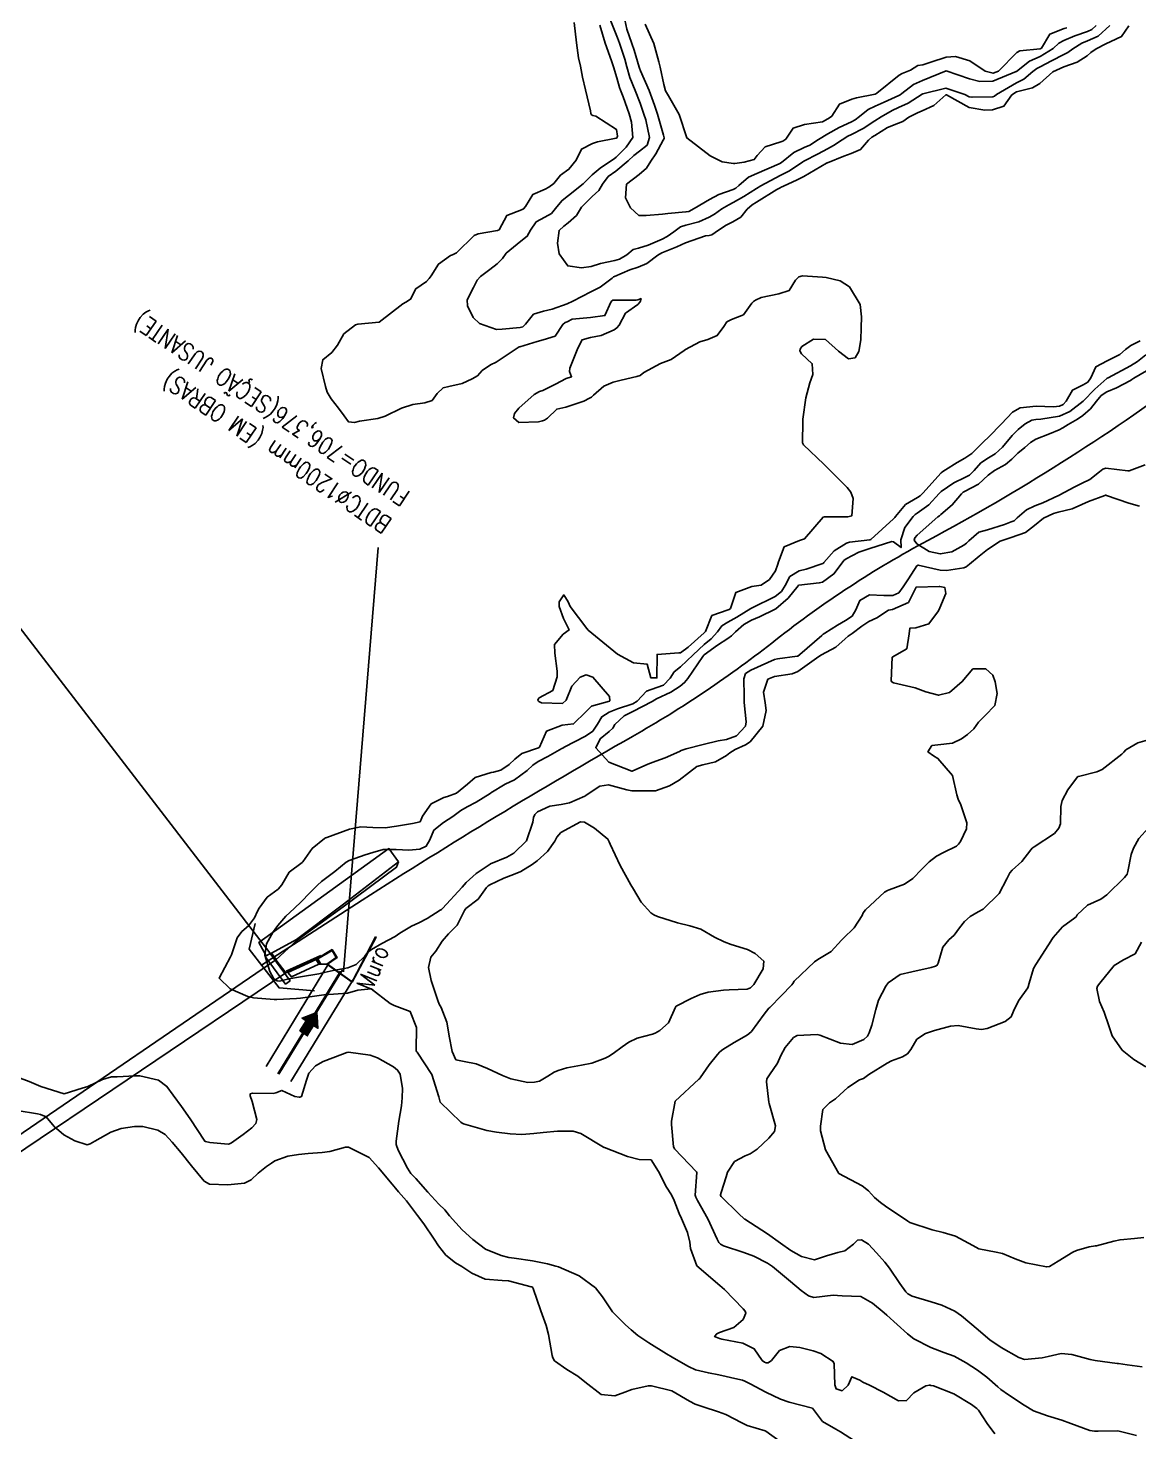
# Model space of a CAD drawing. Header units: metres. Extents: x 298520 to 308411, y 7433745 to 7450750.
# Drawn here: x 307161.1 to 307255.7, y 7435273.9 to 7435393.4 of the extents above; entities that cross this region are included whole.
import ezdxf

# ---------------------------------------------------------------- set-up
doc = ezdxf.new("R2010")
doc.units = ezdxf.units.M
doc.header["$LTSCALE"] = 10
doc.linetypes.add('CONTINUO', pattern=[0])
doc.linetypes.add('TRACEJADO', pattern=[8.7, 8, -0.7])
doc.layers.get('0').update_dxf_attribs({"color": 45})
for name, color, linetype in [('BUEIRO', 151, 'Continuous'), ('CAIXA', 45, 'Continuous'), ('Curvas de Nivel 1m', 11, 'Continuous'), ('Curvas de Nivel 5m', 15, 'Continuous'), ('Hidrografia', 140, 'Continuous'), ('MURO', 30, 'Continuous'), ('Pontes e viadutos', 190, 'Continuous'), ('TEXTO', 45, 'Continuous'), ('TUBO', 45, 'Continuous')]:
    doc.layers.add(name, color=color, linetype=linetype)
doc.styles.add('ROMANS', font='romans', dxfattribs={"height": 0.2})
doc.styles.add('SIMPLEX', font='simplex', dxfattribs={"height": 0.2})
doc.styles.get("Standard").update_dxf_attribs({"font": 'simplex.shx'})

# ---------------------------------------------------------------- blocks, each defined once
blk = doc.blocks.new('SIMB_PONTO')
at = {"color": 0}
blk.add_point((0, 0), dxfattribs=at)
for tag in ['desc:', 'cota:', 'pto:']:
    blk.add_attdef(tag, (0, 0), '', height=1)

msp = doc.modelspace()

# ---------------------------------------------------------------- hatches: boundary and pattern name
at = {"layer": 'TEXTO'}
msp.add_hatch(color=256, dxfattribs=at).paths.add_polyline_path([(307184.25, 7435308.04), (307184.8, 7435308.9), (307184.44, 7435309.13), (307185.7, 7435309.61), (307185.79, 7435308.26), (307185.42, 7435308.5), (307184.88, 7435307.64)])

# ---------------------------------------------------------------- linework, layer by layer
at = {"layer": 'BUEIRO', "linetype": 'TRACEJADO', "flags": 128}
for points in [[(307186.7, 7435313.75), (307181.37, 7435305.01)], [(307187.72, 7435313.13), (307182.39, 7435304.38)], [(307187.87, 7435313.23), (307182.45, 7435304.35)], [(307188.89, 7435312.6), (307183.47, 7435303.72)]]:
    msp.add_lwpolyline(points, dxfattribs=at)
at = {"layer": 'BUEIRO', "linetype": 'CONTINUO'}
for points in [[(307192.66, 7435322.43, 708.69), (307191.83, 7435323.56, 708.72), (307180.76, 7435315.57, 708.94), (307181.37, 7435314.43, 708.98)], [(307192.66, 7435322.43, 708.69), (307187.84, 7435318.75, 708.72), (307183.97, 7435315.83, 708.83), (307181.83, 7435314.66, 708.95)], [(307192.66, 7435322.43, 708.69), (307192.49, 7435321.97, 706.8), (307187.93, 7435318.6, 706.68), (307184.02, 7435315.77, 706.44), (307182.22, 7435314.08, 706.45), (307183.05, 7435312.98, 706.45), (307185.64, 7435314.15, 706.44)], [(307183.42, 7435312.31, 709.13), (307183.04, 7435312.02, 709.13), (307181.31, 7435314.37, 709.19), (307181.72, 7435314.63, 709.13)], [(307182.22, 7435314.08, 706.45), (307182.23, 7435314.12, 708.98), (307181.83, 7435314.66, 708.95), (307181.72, 7435314.63, 709.13), (307183.42, 7435312.31, 709.13)], [(307182.22, 7435314.08, 706.45), (307182.26, 7435313.97, 708.08), (307183.01, 7435312.97, 708.13), (307183.05, 7435312.98, 706.45)], [(307183.22, 7435313.01, 708.93), (307183.54, 7435312.65, 708.94), (307185.86, 7435313.71, 707.92), (307185.64, 7435314.13, 707.78), (307185.64, 7435314.15, 706.44)], [(307185.64, 7435314.13, 707.78), (307183.22, 7435313.01, 708.93)], [(307185.86, 7435313.71, 707.92), (307186.05, 7435313.72, 708.35), (307185.78, 7435314.17, 708.35), (307185.64, 7435314.13, 707.78)], [(307186.54, 7435313.72, 708.33), (307186.05, 7435313.72, 708.35)]]:
    msp.add_polyline3d(points, dxfattribs=at)
at = {"layer": 'CAIXA', "linetype": 'CONTINUO'}
for points in [[(307185.64, 7435314.15, 706.44), (307187, 7435314.97, 706.4), (307187.42, 7435314.29, 706.85), (307186.61, 7435313.72, 706.83)], [(307186.54, 7435313.72, 708.33), (307187.35, 7435314.29, 708.35), (307186.99, 7435314.89, 708.36), (307185.78, 7435314.17, 708.35)], [(307187, 7435314.97, 706.4), (307186.99, 7435314.89, 708.36)], [(307187.42, 7435314.29, 706.85), (307187.35, 7435314.29, 708.35)], [(307185.78, 7435314.17, 708.35), (307185.64, 7435314.15, 706.44)], [(307186.61, 7435313.72, 706.83), (307186.54, 7435313.72, 708.33)]]:
    msp.add_polyline3d(points, dxfattribs=at)
at = {"layer": 'Curvas de Nivel 1m', "flags": 128}
for points, elevation in [([(307207.59, 7435393.9), (307207.79, 7435392.18), (307207.96, 7435390.88), (307208.14, 7435390.18), (307208.31, 7435389.24), (307208.55, 7435388.17), (307208.99, 7435386.38), (307209.03, 7435386.16), (307209.08, 7435386.04), (307209.2, 7435385.99), (307209.43, 7435385.93), (307211.19, 7435384.8), (307211.28, 7435384.23), (307211.27, 7435384.14), (307211.24, 7435384.08), (307211.18, 7435384.05), (307209.59, 7435383.74), (307209.17, 7435383.61), (307208.22, 7435383.12), (307207.77, 7435382.18), (307207.15, 7435381.4), (307206.44, 7435380.89), (307205.87, 7435380.2), (307205.45, 7435379.88), (307205.13, 7435379.72), (307204.08, 7435379.26), (307203.46, 7435378.23), (307203.29, 7435378.05), (307203.11, 7435377.96), (307201.88, 7435377.47), (307201.21, 7435376.26), (307201.08, 7435376.18), (307199.43, 7435375.92), (307199.08, 7435375.76), (307197.57, 7435374.3), (307197.23, 7435374.13), (307197.06, 7435374.05), (307196.04, 7435373.33), (307195.42, 7435372.33), (307195.26, 7435372.1), (307195.03, 7435371.86), (307194.13, 7435371.23), (307193.67, 7435370.34), (307193.26, 7435370.09), (307193.01, 7435369.95), (307190.99, 7435368.38), (307189.18, 7435368.21), (307188.99, 7435368.16), (307188, 7435367.39), (307187.46, 7435366.42), (307186.96, 7435365.81), (307186.2, 7435365.18), (307186.07, 7435364.44), (307186.43, 7435362.92), (307186.58, 7435362.43), (307186.91, 7435361.86), (307187.54, 7435361.07), (307188.03, 7435360.41), (307188.39, 7435359.91), (307188.89, 7435359.85), (307189.32, 7435359.97), (307190.89, 7435360.17), (307191.51, 7435360.37), (307192.9, 7435361.07), (307193.88, 7435361.37), (307194.9, 7435361.51), (307195.51, 7435361.72), (307195.95, 7435362.32), (307196.44, 7435362.8), (307196.92, 7435362.9), (307198.07, 7435363.15), (307198.93, 7435363.56), (307199.38, 7435363.83), (307199.77, 7435364.27), (307200.48, 7435364.74), (307200.95, 7435364.99), (307202.83, 7435366.23), (307202.91, 7435366.28), (307202.96, 7435366.3), (307204.46, 7435366.73), (307204.97, 7435366.88), (307205.98, 7435367.2), (307206.63, 7435368.19), (307206.84, 7435368.35), (307207, 7435368.42), (307207.44, 7435368.63), (307209, 7435368.78), (307210.21, 7435368.94), (307210.75, 7435370.14), (307210.9, 7435370.25), (307211.01, 7435370.27), (307212.87, 7435370.26), (307213.01, 7435370.28), (307213.3, 7435370.4), (307213.21, 7435370.12), (307213.01, 7435369.9), (307211.98, 7435369.15), (307211.43, 7435368.14), (307211.24, 7435367.89), (307210.99, 7435367.74), (307209.89, 7435367.24), (307208.98, 7435367.07), (307208.27, 7435366.88), (307207.9, 7435366.18), (307207.23, 7435364.47), (307207.21, 7435364.19), (307207.38, 7435363.74), (307206.93, 7435363.58), (307206.01, 7435363.12), (307204.92, 7435362.58), (307204.65, 7435362.48), (307204.18, 7435362.22), (307202.9, 7435361.05), (307202.53, 7435360.61), (307202.44, 7435360.24), (307202.89, 7435359.85), (307204.56, 7435359.89), (307204.89, 7435359.98), (307205.06, 7435360.04), (307205.32, 7435360.21), (307206.11, 7435360.99), (307206.9, 7435361.15), (307208.41, 7435361.67), (307208.91, 7435361.91), (307209.07, 7435362), (307209.23, 7435362.16), (307210.13, 7435362.95), (307210.93, 7435363.27), (307211.61, 7435363.46), (307212.94, 7435363.75), (307213.21, 7435363.84), (307213.54, 7435364.11), (307214.95, 7435364.86), (307215.84, 7435365.2), (307216.96, 7435365.98), (307217.07, 7435366.07), (307218.3, 7435366.72), (307218.98, 7435366.92), (307219.77, 7435367.24), (307220.33, 7435368.03), (307220.6, 7435368.42), (307221, 7435368.62), (307222.01, 7435369), (307222.72, 7435370), (307222.86, 7435370.16), (307223.02, 7435370.26), (307223.51, 7435370.49), (307225.02, 7435370.8), (307225.9, 7435371.08), (307226.44, 7435371.96), (307226.73, 7435372.26), (307227.04, 7435372.34), (307228.74, 7435372.22), (307229.04, 7435372.19), (307230.25, 7435371.91), (307231.03, 7435371.39), (307231.95, 7435369.89), (307232.06, 7435368.83), (307232.02, 7435367.89), (307232, 7435366.87), (307231.82, 7435365.89), (307231.51, 7435365.35), (307230.96, 7435365.27), (307230.1, 7435365.91), (307228.98, 7435366.92), (307227.98, 7435366.94), (307226.97, 7435366.31), (307226.82, 7435366.09), (307226.8, 7435365.95), (307226.96, 7435365.68), (307227.86, 7435364.84), (307227.91, 7435363.94), (307227.65, 7435363.22), (307227.31, 7435361.94), (307227.07, 7435360.12), (307227.05, 7435359.95), (307227.04, 7435358.12), (307227.11, 7435357.95), (307228.85, 7435356.29), (307229.22, 7435355.92), (307230.83, 7435354.3), (307231.15, 7435353.9), (307231.33, 7435353.38), (307231.24, 7435351.9), (307230.88, 7435351.81), (307230.79, 7435351.81), (307228.89, 7435351.82), (307228.79, 7435351.79), (307227.21, 7435349.94), (307226.77, 7435349.81), (307225.46, 7435349.27), (307224.99, 7435347.97), (307224.94, 7435347.78), (307224.74, 7435347.22), (307224.23, 7435346.48), (307223.5, 7435345.99), (307222.72, 7435345.87), (307221.36, 7435345.37), (307220.89, 7435344.02), (307220.8, 7435343.92), (307220.7, 7435343.88), (307219.32, 7435343.4), (307218.77, 7435342.04), (307218.73, 7435341.98), (307218.67, 7435341.93), (307217.31, 7435340.71), (307216.65, 7435340.22), (307216.51, 7435340.22), (307214.65, 7435340.09), (307214.64, 7435338.09), (307214.13, 7435338.1), (307213.81, 7435339.27), (307212.65, 7435339.37), (307211.3, 7435340.13), (307210.66, 7435340.62), (307208.8, 7435342.16), (307208.67, 7435342.3), (307207.26, 7435344.18), (307207.08, 7435344.56), (307206.71, 7435345.16), (307206.32, 7435344.58), (307206.33, 7435344.19), (307206.69, 7435343.15), (307207.17, 7435342.18), (307206.67, 7435341.82), (307205.92, 7435340.94), (307205.94, 7435340.2), (307206.15, 7435338.68), (307206.15, 7435338.19), (307205.78, 7435337.03), (307204.61, 7435336.39), (307204.52, 7435336.3), (307204.51, 7435336.21), (307204.53, 7435336.14), (307204.6, 7435336.08), (307204.83, 7435335.98), (307206.6, 7435335.91), (307206.91, 7435336.19), (307207.41, 7435337.39), (307208.1, 7435338.17), (307208.63, 7435338.36), (307209.2, 7435338.15), (307210.61, 7435336.5), (307210.62, 7435336.14), (307210.61, 7435336.13), (307209.07, 7435335.68), (307208.59, 7435335.22), (307207.55, 7435334.18), (307206.58, 7435334.07), (307205.23, 7435333.55), (307204.64, 7435332.21), (307204.61, 7435332.16), (307204.56, 7435332.15), (307203.13, 7435331.66), (307202.55, 7435331.19), (307202.07, 7435330.71), (307201.35, 7435330.25), (307200.72, 7435330.07), (307200.53, 7435330.04), (307199.18, 7435329.62), (307198.52, 7435329.04), (307197.58, 7435328.29), (307196.81, 7435328), (307196.51, 7435327.9), (307195.44, 7435327.38), (307194.7, 7435326.33), (307194.64, 7435326.17), (307194.48, 7435325.84), (307193.83, 7435325.69), (307192.47, 7435325.47), (307191.52, 7435325.32), (307190.47, 7435325.37), (307189.45, 7435325.42), (307188.47, 7435325.22), (307186.55, 7435324.51), (307186.46, 7435324.49), (307186.42, 7435324.47), (307186.36, 7435324.43), (307185.31, 7435323.58), (307184.51, 7435322.45), (307184.48, 7435322.41), (307184.44, 7435322.39), (307183.35, 7435321.55), (307182.71, 7435320.48), (307182.41, 7435320.12), (307181.47, 7435319.42), (307180.8, 7435318.5), (307180.66, 7435318.23), (307180.38, 7435317.67), (307179.87, 7435317), (307179.32, 7435316.51), (307178.91, 7435315.96), (307178.43, 7435314.52), (307178.41, 7435314.45), (307178.34, 7435314.34), (307177.38, 7435312.53), (307178.31, 7435311.62), (307179.82, 7435310.98), (307180.3, 7435310.87), (307182.06, 7435310.71), (307182.3, 7435310.71), (307183.96, 7435310.79), (307184.3, 7435310.84), (307185.7, 7435311.04), (307186.3, 7435311.11), (307187.52, 7435311.2), (307188.31, 7435311.26), (307189.2, 7435311.5), (307190.31, 7435311.62), (307191.93, 7435310.36), (307192.29, 7435310.19), (307193.64, 7435309.69), (307194.17, 7435308.33), (307194.15, 7435306.43), (307194.16, 7435306.33), (307194.19, 7435306.28), (307194.24, 7435306.22), (307195.48, 7435304.32), (307196.09, 7435302.43), (307196.11, 7435302.31), (307196.2, 7435301.98), (307197.95, 7435300.28), (307198.07, 7435300.18), (307198.17, 7435300.13), (307198.38, 7435300.07), (307200.17, 7435299.55), (307200.98, 7435299.43), (307202.16, 7435299.28), (307203.15, 7435299.22), (307204.16, 7435299.3), (307204.97, 7435299.4), (307206.17, 7435299.5), (307207.5, 7435299.5), (307208.16, 7435299.31), (307210.09, 7435298.14), (307210.15, 7435298.11), (307210.19, 7435298.1), (307212.14, 7435297.36), (307213.14, 7435297.1), (307214.14, 7435297.06), (307214.77, 7435296.08), (307215.46, 7435294.73), (307215.87, 7435294.07), (307216.1, 7435293.6), (307216.53, 7435292.5), (307216.72, 7435292.06), (307217.25, 7435290.87), (307217.44, 7435290.05), (307217.51, 7435289.51), (307218.03, 7435288.04), (307220.01, 7435286.36), (307220.38, 7435286.02), (307221.99, 7435284.37), (307222.16, 7435284.17), (307222.21, 7435284), (307221.98, 7435283.46), (307221.18, 7435282.8), (307219.97, 7435282.35), (307219.73, 7435282.26), (307219.55, 7435282.02), (307219.96, 7435281.85), (307220.18, 7435281.8), (307221.95, 7435281.44), (307222.92, 7435280.96), (307223.61, 7435279.97), (307223.8, 7435279.84), (307223.93, 7435279.79), (307224.11, 7435279.79), (307224.39, 7435279.97), (307225.08, 7435280.83), (307225.95, 7435281.18), (307226.8, 7435281.09), (307227.95, 7435280.81), (307228.6, 7435280.58), (307229.65, 7435279.9), (307229.72, 7435279.7), (307229.78, 7435277.9), (307229.91, 7435277.55), (307230.4, 7435277.4), (307230.93, 7435277.89), (307231.22, 7435278.59), (307231.92, 7435278.3), (307232.18, 7435278.14), (307232.74, 7435277.87), (307233.9, 7435277.28), (307235.19, 7435276.54), (307235.89, 7435276.56), (307236.52, 7435277.21), (307237.53, 7435277.81), (307237.84, 7435277.89), (307237.91, 7435277.87), (307237.96, 7435277.86), (307238.18, 7435277.81), (307239.9, 7435277.13), (307241.41, 7435276.24), (307241.88, 7435275.89), (307242, 7435275.76), (307242.74, 7435274.62), (307243.39, 7435273.74)], 709), ([(307209.77, 7435393.68), (307210.24, 7435392.15), (307210.77, 7435390.63), (307210.95, 7435390.14), (307211.24, 7435389.19), (307211.47, 7435388.37), (307211.55, 7435388.14), (307211.78, 7435387.58), (307212.27, 7435386.12), (307212.49, 7435385.41), (307212.59, 7435384.12), (307212.02, 7435383.28), (307211.16, 7435382.44), (307211, 7435382.29), (307210.78, 7435382.14), (307209.8, 7435381.5), (307209.14, 7435380.94), (307208.36, 7435380.17), (307207.12, 7435379.17), (307206.57, 7435378.75), (307206.13, 7435378.2), (307205.67, 7435377.64), (307205.1, 7435377.33), (307204.37, 7435376.94), (307203.88, 7435376.22), (307203.6, 7435375.7), (307203.07, 7435375.29), (307201.82, 7435374.25), (307201.49, 7435373.82), (307201.05, 7435373.36), (307200.43, 7435372.88), (307199.63, 7435372.27), (307199.35, 7435371.96), (307199.02, 7435371.33), (307198.49, 7435370.29), (307198.51, 7435369.79), (307199, 7435368.79), (307199.55, 7435368.27), (307200.99, 7435367.75), (307201.46, 7435367.78), (307202.99, 7435367.92), (307203.23, 7435367.99), (307203.45, 7435368.23), (307204.14, 7435369.08), (307205, 7435369.32), (307205.73, 7435369.48), (307207.01, 7435369.96), (307207.48, 7435370.18), (307209.02, 7435370.96), (307209.81, 7435371.37), (307210.82, 7435372.14), (307210.94, 7435372.24), (307211.04, 7435372.28), (307212.34, 7435372.83), (307213.05, 7435373.08), (307213.78, 7435373.38), (307214.72, 7435374.1), (307215.06, 7435374.29), (307216.34, 7435374.81), (307217.07, 7435375.14), (307218.77, 7435375.73), (307219.08, 7435375.76), (307219.31, 7435375.81), (307219.61, 7435376.03), (307220.49, 7435376.62), (307221.1, 7435376.92), (307221.79, 7435377.33), (307222.33, 7435378.01), (307222.75, 7435378.37), (307223.12, 7435378.61), (307224.84, 7435379.69), (307225.13, 7435379.82), (307225.23, 7435379.87), (307225.41, 7435379.97), (307226.59, 7435380.5), (307227.14, 7435380.78), (307229.07, 7435381.92), (307229.12, 7435381.95), (307229.15, 7435381.96), (307230.55, 7435382.52), (307231.17, 7435382.75), (307231.97, 7435383.09), (307232.65, 7435383.89), (307232.94, 7435384.13), (307233.19, 7435384.28), (307234.28, 7435384.95), (307235.2, 7435385.32), (307235.57, 7435385.48), (307236.08, 7435385.84), (307236.82, 7435386.22), (307237.21, 7435386.37), (307238.2, 7435386.84), (307239.23, 7435387.74), (307239.3, 7435387.73), (307241.22, 7435386.66), (307242.54, 7435386.44), (307243.21, 7435386.47), (307244.18, 7435386.78), (307244.84, 7435387.74), (307245.24, 7435387.99), (307246.62, 7435388.34), (307247.24, 7435388.71), (307248.35, 7435389.69), (307249.26, 7435390.12), (307250.41, 7435390.52), (307251.27, 7435391.06), (307251.58, 7435391.34), (307252.03, 7435391.65), (307252.84, 7435392.09), (307253.28, 7435392.27), (307254.19, 7435392.72), (307254.82, 7435393.62)], 708), ([(307210.66, 7435394.15), (307211.28, 7435392.59), (307211.45, 7435392.14), (307211.9, 7435390.77), (307212.08, 7435390.13), (307212.35, 7435389.23), (307212.79, 7435388.12), (307213.22, 7435387.04), (307213.53, 7435386.11), (307213.69, 7435385.61), (307214, 7435384.1), (307213.8, 7435383.47), (307213.17, 7435382.95), (307212.69, 7435382.59), (307212.2, 7435382.12), (307211.14, 7435381.25), (307210.5, 7435380.78), (307210, 7435380.15), (307209.7, 7435379.59), (307209.12, 7435379.1), (307208.22, 7435378.17), (307207.8, 7435377.48), (307207.09, 7435376.83), (307206.71, 7435376.57), (307206.31, 7435376.2), (307206.17, 7435375.1), (307206.33, 7435374.2), (307207.05, 7435373.18), (307208.21, 7435373.01), (307209.05, 7435373.12), (307209.83, 7435373.38), (307211.06, 7435373.63), (307211.45, 7435373.74), (307212.07, 7435374.13), (307212.62, 7435374.57), (307213.07, 7435374.7), (307213.9, 7435374.94), (307215.08, 7435375.46), (307215.5, 7435375.67), (307216.07, 7435376.08), (307216.65, 7435376.51), (307217.09, 7435376.65), (307218.22, 7435376.93), (307219.1, 7435377.33), (307219.55, 7435377.59), (307220.16, 7435378.03), (307220.75, 7435378.39), (307221.12, 7435378.58), (307222.04, 7435379.09), (307223.13, 7435379.78), (307223.49, 7435379.99), (307225.14, 7435380.87), (307225.86, 7435381.25), (307226.94, 7435381.95), (307227.07, 7435382.04), (307227.15, 7435382.09), (307228.37, 7435382.72), (307229.17, 7435383.15), (307229.67, 7435383.42), (307230.4, 7435383.91), (307230.88, 7435384.21), (307231.19, 7435384.36), (307232.19, 7435384.89), (307233.2, 7435385.53), (307233.73, 7435385.87), (307234.66, 7435386.41), (307235.21, 7435386.65), (307236.03, 7435387.03), (307237.23, 7435387.81), (307237.26, 7435387.83), (307239.24, 7435388.3), (307240.86, 7435387.78), (307241.23, 7435387.58), (307241.46, 7435387.54), (307243.23, 7435387.57), (307243.37, 7435387.62), (307243.54, 7435387.76), (307245.24, 7435388.77), (307245.88, 7435389.09), (307246.64, 7435389.72), (307246.98, 7435389.99), (307247.26, 7435390.13), (307248.22, 7435390.65), (307249.27, 7435391.18), (307249.61, 7435391.34), (307250.05, 7435391.67), (307250.8, 7435392.15), (307251.28, 7435392.33), (307252.19, 7435392.75), (307253.2, 7435393.64)], 707), ([(307211.91, 7435394.13), (307212.09, 7435393.33), (307212.51, 7435392.12), (307212.7, 7435391.55), (307213.13, 7435390.11), (307213.16, 7435390.02), (307213.25, 7435389.8), (307213.99, 7435388.1), (307214.44, 7435386.87), (307214.68, 7435386.1), (307215.19, 7435384.31), (307215.25, 7435384.09), (307215.25, 7435384.02), (307215.18, 7435383.87), (307214.54, 7435382.72), (307214.11, 7435382.1), (307213.75, 7435381.5), (307213.14, 7435380.95), (307212.06, 7435380.13), (307211.96, 7435378.97), (307212.4, 7435378.12), (307213.1, 7435377.47), (307213.73, 7435377.48), (307215.11, 7435377.57), (307215.56, 7435377.63), (307217.11, 7435377.77), (307217.36, 7435377.82), (307217.82, 7435378.06), (307219.12, 7435378.84), (307219.91, 7435379.25), (307221.13, 7435379.69), (307221.35, 7435379.79), (307221.62, 7435380.02), (307222.43, 7435380.72), (307223.14, 7435381.05), (307225.04, 7435381.86), (307225.15, 7435381.92), (307225.19, 7435381.94), (307225.24, 7435381.97), (307226.3, 7435382.83), (307227.17, 7435383.25), (307227.65, 7435383.47), (307228.4, 7435383.93), (307229.19, 7435384.43), (307230.14, 7435384.97), (307231.2, 7435385.45), (307231.5, 7435385.6), (307231.87, 7435385.89), (307232.61, 7435386.49), (307233.22, 7435386.78), (307233.98, 7435387.11), (307235.23, 7435387.69), (307235.34, 7435387.74), (307235.48, 7435387.85), (307236.47, 7435388.61), (307237.24, 7435388.97), (307239.25, 7435389.8), (307241.25, 7435389.11), (307242.13, 7435388.88), (307243.24, 7435388.9), (307245.23, 7435389.73), (307245.25, 7435389.74), (307246.36, 7435390.62), (307247.27, 7435391.01), (307248.37, 7435391.69), (307248.84, 7435392.13), (307249.28, 7435392.38), (307250.2, 7435392.76), (307251.3, 7435393.14), (307251.65, 7435393.3), (307252.03, 7435393.65)], 706), ([(307255.78, 7435366.8), (307254.97, 7435366.39), (307254.53, 7435366.06), (307254.05, 7435365.62), (307252.96, 7435365.09), (307252.01, 7435364.59), (307251.57, 7435363.65), (307251.32, 7435363.28), (307250.93, 7435363.04), (307250, 7435362.6), (307249.47, 7435361.67), (307249.22, 7435361.37), (307248.91, 7435361.23), (307248.4, 7435361.18), (307246.91, 7435361.23), (307245.55, 7435361.08), (307244.9, 7435360.72), (307243.98, 7435359.74), (307242.88, 7435358.62), (307242.43, 7435358.21), (307242.02, 7435357.77), (307241.43, 7435357.21), (307240.86, 7435356.81), (307240.2, 7435356.44), (307239.21, 7435355.8), (307238.98, 7435355.66), (307238.84, 7435355.56), (307237.26, 7435353.82), (307237.05, 7435353.6), (307236.82, 7435353.46), (307235.79, 7435352.85), (307234.96, 7435351.85), (307234.89, 7435351.75), (307234.79, 7435351.63), (307232.85, 7435349.88), (307232.77, 7435349.85), (307231.03, 7435349.64), (307230.77, 7435349.57), (307229.74, 7435348.93), (307228.85, 7435347.92), (307228.81, 7435347.87), (307228.75, 7435347.83), (307227.33, 7435347.36), (307226.74, 7435347.21), (307225.96, 7435346.73), (307225.57, 7435345.96), (307225.24, 7435345.44), (307224.71, 7435345.04), (307222.76, 7435344.06), (307222.7, 7435344.04), (307222.68, 7435344.03), (307222.63, 7435344), (307221.44, 7435343.26), (307220.69, 7435342.84), (307220.17, 7435342.53), (307219.81, 7435342.03), (307219.27, 7435341.43), (307218.66, 7435340.95), (307217.72, 7435340.05), (307216.64, 7435339.05), (307216.11, 7435338.61), (307215.76, 7435338.08), (307215.21, 7435337.49), (307214.62, 7435337.27), (307213.75, 7435336.97), (307212.95, 7435336.11), (307212.6, 7435335.9), (307211.28, 7435335.45), (307210.59, 7435335.17), (307209.95, 7435334.79), (307209.58, 7435334.15), (307209.18, 7435333.55), (307208.57, 7435333.13), (307206.74, 7435332.19), (307206.63, 7435332.12), (307206.56, 7435332.09), (307205.35, 7435331.4), (307204.54, 7435330.97), (307204.07, 7435330.68), (307203.61, 7435330.22), (307202.52, 7435329.43), (307201.73, 7435329.04), (307200.51, 7435328.3), (307200.49, 7435328.28), (307200.45, 7435328.26), (307199.25, 7435327.53), (307198.5, 7435327.11), (307197.96, 7435326.82), (307197.26, 7435326.3), (307196.48, 7435325.79), (307195.66, 7435325.13), (307195.3, 7435324.32), (307195.01, 7435323.78), (307194.45, 7435323.51), (307193.54, 7435323.43), (307192.45, 7435323.49), (307191.35, 7435323.48), (307190.45, 7435323.24), (307189.82, 7435323.02), (307188.44, 7435322.55), (307188.19, 7435322.4), (307187.23, 7435321.61), (307186.42, 7435321.01), (307186.09, 7435320.76), (307185.74, 7435320.44), (307185.07, 7435319.78), (307184.4, 7435319.07), (307183.76, 7435318.46), (307183.06, 7435317.8), (307182.37, 7435317.02), (307182.14, 7435316.71), (307181.99, 7435316.48), (307181.4, 7435315.45), (307181.28, 7435314.49), (307181.71, 7435313.11), (307182.03, 7435312.48), (307182.32, 7435312.29), (307182.51, 7435312.28), (307183.31, 7435312.47), (307184.32, 7435312.65), (307185.86, 7435312.9), (307186.33, 7435313), (307187.08, 7435313.17), (307188.33, 7435313.4), (307189.03, 7435313.69), (307189.77, 7435314.39), (307190.02, 7435314.71), (307190.35, 7435314.98), (307191.24, 7435315.48), (307192.36, 7435316.09), (307192.76, 7435316.35), (307193.74, 7435316.97), (307194.38, 7435317.23), (307195.1, 7435317.6), (307196.19, 7435318.31), (307196.32, 7435318.39), (307196.39, 7435318.46), (307198.06, 7435320.29), (307198.23, 7435320.47), (307198.42, 7435320.68), (307199.26, 7435321.45), (307200.44, 7435322.24), (307200.48, 7435322.26), (307201.86, 7435322.83), (307202.45, 7435323.16), (307203.55, 7435324.22), (307204.07, 7435325.81), (307204.13, 7435326.22), (307204.24, 7435326.46), (307204.49, 7435326.7), (307205.52, 7435327.18), (307206.5, 7435327.32), (307207.21, 7435327.47), (307208.51, 7435328.02), (307208.6, 7435328.07), (307208.71, 7435328.16), (307209.79, 7435328.87), (307210.52, 7435328.98), (307212.07, 7435328.57), (307212.52, 7435328.49), (307212.88, 7435328.48), (307214.52, 7435328.47), (307215.7, 7435328.9), (307216.53, 7435329.39), (307217.41, 7435330.06), (307218.05, 7435330.54), (307218.54, 7435330.7), (307219.62, 7435330.95), (307220.55, 7435331.48), (307220.85, 7435331.72), (307221.31, 7435332.01), (307222.17, 7435332.4), (307222.57, 7435332.64), (307223.65, 7435333.98), (307223.95, 7435335.33), (307223.84, 7435335.98), (307223.72, 7435336.88), (307224.09, 7435337.98), (307224.64, 7435338.22), (307226.14, 7435338.45), (307226.64, 7435338.64), (307228.42, 7435339.92), (307228.65, 7435340.06), (307229.87, 7435340.7), (307230.67, 7435341.41), (307230.91, 7435341.66), (307231.26, 7435341.89), (307232.08, 7435342.49), (307232.69, 7435342.9), (307233.36, 7435343.2), (307234.36, 7435343.86), (307234.7, 7435343.93), (307236.04, 7435344.51), (307236.72, 7435345.83), (307238.65, 7435345.88), (307238.72, 7435345.87), (307239.14, 7435345.8), (307239.22, 7435345.29), (307238.71, 7435344.05), (307238.6, 7435343.8), (307237.79, 7435342.71), (307236.68, 7435342.36), (307236.18, 7435342.34), (307236.12, 7435341.84), (307235.92, 7435340.58), (307234.65, 7435339.85), (307234.57, 7435337.85), (307234.63, 7435337.75), (307234.79, 7435337.69), (307236.62, 7435337.25), (307237.53, 7435336.9), (307238.62, 7435336.62), (307239.55, 7435336.86), (307240.63, 7435337.78), (307241.54, 7435338.87), (307242.64, 7435338.86), (307243.22, 7435338.33), (307243.42, 7435337.75), (307243.59, 7435336.77), (307243.4, 7435335.75), (307242.59, 7435334.89), (307242.02, 7435334.33), (307241.62, 7435333.77), (307241.08, 7435333.27), (307240.57, 7435332.9), (307239.81, 7435332.54), (307238.56, 7435332.39), (307238.04, 7435332.33), (307237.71, 7435331.81), (307238.19, 7435331.45), (307238.55, 7435331.24), (307239.81, 7435329.79), (307240.17, 7435328.13), (307240.28, 7435327.78), (307240.51, 7435327.3), (307241.02, 7435325.77), (307241, 7435325.25), (307240.47, 7435324.17), (307240.32, 7435323.93), (307240.14, 7435323.78), (307239.03, 7435323.22), (307238.45, 7435322.92), (307237.8, 7435322.45), (307237.2, 7435321.82), (307236.42, 7435321.01), (307235.72, 7435320.54), (307234.42, 7435320.04), (307234.27, 7435319.99), (307234.02, 7435319.86), (307232.4, 7435318.36), (307232.2, 7435318.08), (307232.11, 7435317.88), (307231.44, 7435316.83), (307230.49, 7435315.9), (307230.43, 7435315.84), (307230.36, 7435315.76), (307229.47, 7435314.79), (307228.34, 7435314.11), (307228.04, 7435313.92), (307226.33, 7435312.28), (307226.2, 7435312.08), (307226.11, 7435311.95), (307225.23, 7435311.04), (307224.29, 7435310.07), (307224.24, 7435310.03), (307224.17, 7435309.97), (307223.77, 7435309.46), (307222.68, 7435307.99), (307222.47, 7435307.8), (307222.27, 7435307.65), (307221.22, 7435307.05), (307220.25, 7435306.46), (307220.01, 7435306.26), (307219.8, 7435306.02), (307219.1, 7435305.16), (307218.33, 7435304.04), (307218.28, 7435303.98), (307218.22, 7435303.92), (307216.2, 7435302.07), (307215.89, 7435300.36), (307215.87, 7435300.07), (307216.06, 7435298.16), (307216.1, 7435298.07), (307216.15, 7435298), (307218.02, 7435296.04), (307218.05, 7435295.97), (307217.91, 7435294.04), (307217.94, 7435293.88), (307218.1, 7435293.61), (307218.97, 7435292.03), (307219.76, 7435290.32), (307219.91, 7435290.02), (307220.05, 7435289.87), (307220.32, 7435289.75), (307222.04, 7435289.18), (307222.9, 7435288.85), (307224.04, 7435288.27), (307224.48, 7435287.97), (307226.01, 7435286.7), (307226.92, 7435285.94), (307227.54, 7435285.47), (307228, 7435285.35), (307229.63, 7435285.53), (307230, 7435285.52), (307230.41, 7435285.48), (307232, 7435285.42), (307232.99, 7435284.86), (307233.98, 7435284.04), (307234.21, 7435283.85), (307235.97, 7435282.24), (307236.52, 7435281.82), (307237.95, 7435281.07), (307239.07, 7435280.67), (307239.94, 7435280.34), (307240.96, 7435279.77), (307241.93, 7435279.14), (307242.72, 7435278.55), (307243.65, 7435277.73), (307243.91, 7435277.52), (307244.57, 7435277.06), (307245.89, 7435276.17), (307246.7, 7435275.7), (307247.88, 7435275.26), (307249.1, 7435274.9), (307249.87, 7435274.61), (307251.48, 7435274.03), (307251.87, 7435273.96), (307252.19, 7435273.96), (307253.87, 7435273.98), (307255.47, 7435273.59)], 708), ([(307256.25, 7435365.6), (307255.53, 7435365.03), (307254.95, 7435364.68), (307253.04, 7435363.64), (307252.97, 7435363.61), (307252.94, 7435363.58), (307251.9, 7435362.68), (307250.93, 7435361.66), (307249.79, 7435360.78), (307248.9, 7435360.39), (307247.32, 7435360.13), (307246.9, 7435360.11), (307246.56, 7435360.05), (307245.98, 7435359.72), (307245.38, 7435359.24), (307244.88, 7435358.74), (307244.05, 7435357.74), (307243.44, 7435357.17), (307242.86, 7435356.83), (307242.22, 7435356.4), (307241.63, 7435355.77), (307241.24, 7435355.37), (307240.84, 7435355.15), (307239.9, 7435354.72), (307238.82, 7435353.98), (307238.66, 7435353.8), (307237.79, 7435352.84), (307236.8, 7435352.13), (307236.62, 7435352.01), (307236.46, 7435351.83), (307235.74, 7435350.89), (307235.39, 7435349.84), (307235.42, 7435349.19), (307234.77, 7435349.68), (307234.63, 7435349.71), (307232.77, 7435349.12), (307231.84, 7435348.81), (307230.76, 7435348.24), (307230.56, 7435348.09), (307230.41, 7435347.9), (307229.7, 7435346.95), (307228.73, 7435346.26), (307228.46, 7435346.19), (307226.72, 7435346), (307226.69, 7435345.98), (307226.67, 7435345.95), (307225.8, 7435344.88), (307224.75, 7435343.97), (307224.72, 7435343.95), (307224.7, 7435343.94), (307223.38, 7435343.3), (307222.69, 7435343.01), (307222.04, 7435342.65), (307221.32, 7435342.01), (307221, 7435341.69), (307220.67, 7435341.46), (307219.81, 7435340.88), (307218.65, 7435340.06), (307218.63, 7435340.04), (307218.54, 7435339.93), (307217.27, 7435338.06), (307216.99, 7435337.7), (307216.62, 7435337.39), (307215.82, 7435336.88), (307214.61, 7435336.31), (307214.45, 7435336.24), (307214.23, 7435336.1), (307212.59, 7435335.24), (307211.84, 7435334.87), (307211.07, 7435334.14), (307210.89, 7435333.82), (307210.58, 7435333.54), (307209.81, 7435332.91), (307209.44, 7435332.15), (307210.54, 7435330.92), (307212.5, 7435330.15), (307212.53, 7435330.15), (307213.88, 7435330.76), (307214.55, 7435331), (307215.35, 7435331.28), (307216.56, 7435331.84), (307216.71, 7435331.92), (307217.13, 7435332.06), (307218.57, 7435332.42), (307219.86, 7435332.74), (307220.57, 7435332.86), (307221.42, 7435333.16), (307222.17, 7435334), (307222.24, 7435334.35), (307222.08, 7435336.01), (307222.08, 7435336.54), (307222.05, 7435338.01), (307222.17, 7435338.47), (307222.64, 7435338.75), (307224.08, 7435339.41), (307224.65, 7435339.66), (307224.91, 7435339.71), (307226.57, 7435339.95), (307226.64, 7435339.96), (307226.8, 7435340.1), (307228.67, 7435341.72), (307228.78, 7435341.81), (307228.93, 7435341.92), (307230, 7435342.59), (307230.69, 7435342.98), (307231.25, 7435343.34), (307231.56, 7435343.89), (307231.9, 7435344.69), (307232.72, 7435345.16), (307233.96, 7435345.1), (307234.72, 7435345.11), (307235.23, 7435345.33), (307235.61, 7435345.84), (307236.04, 7435346.53), (307236.75, 7435347.63), (307236.88, 7435347.7), (307238.75, 7435347.28), (307239.3, 7435347.24), (307240.75, 7435347.48), (307240.97, 7435347.56), (307241.24, 7435347.78), (307242.06, 7435348.46), (307242.77, 7435349.03), (307243.85, 7435349.74), (307244.78, 7435350.06), (307246.02, 7435350.47), (307246.79, 7435351.07), (307247.53, 7435351.7), (307248.39, 7435352.09), (307248.8, 7435352.2), (307249.99, 7435352.49), (307250.81, 7435352.86), (307251.36, 7435353.11), (307252.77, 7435353.64), (307252.81, 7435353.66), (307252.82, 7435353.66), (307252.84, 7435353.66), (307252.9, 7435353.64), (307254.81, 7435352.97), (307255.7, 7435352.71)], 707), ([(307256.32, 7435364.23), (307255.24, 7435363.61), (307255.05, 7435363.5), (307254.94, 7435363.42), (307253.77, 7435362.79), (307252.93, 7435362.45), (307252.44, 7435362.13), (307252.04, 7435361.65), (307251.55, 7435361.01), (307250.9, 7435360.44), (307250.43, 7435360.14), (307249.65, 7435359.67), (307249.19, 7435359.38), (307248.89, 7435359.21), (307248.06, 7435358.87), (307246.88, 7435358.42), (307246.45, 7435358.14), (307245.96, 7435357.72), (307245.37, 7435357.22), (307244.86, 7435356.73), (307244.31, 7435356.28), (307243.37, 7435355.75), (307242.84, 7435355.35), (307242, 7435354.6), (307240.82, 7435353.96), (307240.7, 7435353.9), (307240.57, 7435353.78), (307239.78, 7435352.82), (307238.8, 7435352.01), (307238.68, 7435351.91), (307238.55, 7435351.8), (307236.78, 7435350.24), (307236.58, 7435350.03), (307236.54, 7435349.83), (307236.77, 7435349.5), (307237.82, 7435348.87), (307238.76, 7435348.65), (307239.73, 7435348.82), (307240.77, 7435349.39), (307240.99, 7435349.56), (307241.2, 7435349.78), (307242.05, 7435350.5), (307242.78, 7435350.71), (307244.21, 7435351.16), (307244.79, 7435351.38), (307245.04, 7435351.48), (307245.31, 7435351.72), (307246.11, 7435352.41), (307246.81, 7435352.74), (307247.5, 7435353.01), (307248.82, 7435353.62), (307248.86, 7435353.64), (307248.94, 7435353.68), (307250.16, 7435354.34), (307250.83, 7435354.67), (307251.49, 7435355), (307252.32, 7435355.65), (307252.6, 7435355.88), (307252.85, 7435355.96), (307254.73, 7435355.72), (307254.84, 7435355.72), (307256.2, 7435356.25)], 706), ([(307256.57, 7435332.85), (307255.58, 7435332.58), (307254.56, 7435331.96), (307254.39, 7435331.78), (307254.22, 7435331.61), (307252.54, 7435330.31), (307252.09, 7435330.09), (307250.53, 7435329.7), (307250.5, 7435329.69), (307250.45, 7435329.66), (307249.62, 7435328.57), (307249.12, 7435327.67), (307249.03, 7435327.15), (307248.99, 7435325.67), (307248.85, 7435325.31), (307248.47, 7435324.86), (307246.76, 7435323.71), (307246.58, 7435323.59), (307246.46, 7435323.47), (307245.69, 7435322.47), (307244.89, 7435321.73), (307244.67, 7435321.49), (307244.43, 7435320.99), (307243.77, 7435319.74), (307242.4, 7435318.4), (307241.99, 7435318.17), (307241.29, 7435317.77), (307240.81, 7435317.35), (307240.38, 7435316.81), (307239.95, 7435316.2), (307239.48, 7435315.79), (307238.98, 7435315.17), (307238.59, 7435313.8), (307238.5, 7435313.64), (307238.34, 7435313.56), (307237.97, 7435313.44), (307236.34, 7435313.08), (307235.34, 7435312.83), (307234.33, 7435312.13), (307234.11, 7435311.85), (307233.5, 7435310.67), (307233.27, 7435309.87), (307232.93, 7435308.52), (307232.71, 7435307.87), (307232.55, 7435307.6), (307232.26, 7435307.32), (307231.26, 7435306.89), (307230.26, 7435306.99), (307228.51, 7435307.68), (307228.27, 7435307.74), (307226.58, 7435307.64), (307226.27, 7435307.47), (307225.57, 7435306.64), (307225.18, 7435305.96), (307224.9, 7435305.3), (307224.23, 7435304.31), (307224.01, 7435303.97), (307223.96, 7435303.71), (307224.17, 7435301.97), (307224.2, 7435301.86), (307224.74, 7435299.96), (307224.65, 7435299.48), (307224.16, 7435298.92), (307223.16, 7435297.98), (307222.57, 7435297.57), (307222.14, 7435297.4), (307221.23, 7435296.91), (307220.66, 7435296.01), (307220.53, 7435295.61), (307220.11, 7435294.27), (307220.05, 7435294.08), (307220.05, 7435294.02), (307220.1, 7435293.93), (307221.62, 7435292.47), (307222.08, 7435292.03), (307222.1, 7435292.02), (307222.13, 7435292), (307224.06, 7435290.76), (307225.15, 7435289.96), (307226.05, 7435289.35), (307226.94, 7435288.84), (307228.04, 7435288.55), (307229.07, 7435288.88), (307230.05, 7435289.17), (307230.63, 7435289.31), (307231.37, 7435289.89), (307231.72, 7435290.22), (307232.06, 7435290.26), (307232.66, 7435289.87), (307233.34, 7435289.15), (307234.04, 7435288.36), (307234.45, 7435287.85), (307235.32, 7435286.53), (307235.82, 7435285.83), (307236, 7435285.65), (307236.37, 7435285.46), (307237.99, 7435284.96), (307238.88, 7435284.68), (307239.99, 7435284.17), (307240.57, 7435283.77), (307241.97, 7435282.59), (307242.42, 7435282.21), (307242.98, 7435281.74), (307243.95, 7435281.09), (307245.43, 7435280.23), (307245.94, 7435280.07), (307247.42, 7435280.21), (307247.94, 7435280.32), (307249.06, 7435280.56), (307249.95, 7435280.5), (307251.51, 7435280.07), (307251.94, 7435279.98), (307253.82, 7435279.73), (307253.93, 7435279.71), (307254.67, 7435279.6), (307255.93, 7435279.43)], 707), ([(307256.48, 7435325.34), (307255.65, 7435324.42), (307255.21, 7435323.6), (307255, 7435323.06), (307254.71, 7435321.61), (307254.65, 7435321.38), (307254.43, 7435321.1), (307252.94, 7435319.63), (307252.41, 7435319.25), (307251.29, 7435318.76), (307250.4, 7435317.92), (307250.31, 7435317.74), (307250.21, 7435317.66), (307249.15, 7435316.9), (307248.37, 7435316), (307248.24, 7435315.81), (307248.17, 7435315.69), (307247.47, 7435314.58), (307246.88, 7435313.7), (307246.7, 7435313.34), (307246.33, 7435312.11), (307246.24, 7435311.79), (307246.2, 7435311.71), (307245.42, 7435310.61), (307245, 7435309.72), (307244.78, 7435309.23), (307244.28, 7435308.83), (307242.76, 7435308.24), (307242.28, 7435308.16), (307241.82, 7435308.22), (307240.28, 7435308.49), (307239.63, 7435308.44), (307238.28, 7435308.07), (307237.51, 7435307.81), (307236.76, 7435307.33), (307236.25, 7435306.45), (307235.98, 7435306.1), (307235.54, 7435305.84), (307234.6, 7435305.48), (307234.24, 7435305.29), (307232.67, 7435304.32), (307232.22, 7435303.98), (307232.15, 7435303.95), (307231.87, 7435303.88), (307230.88, 7435303.23), (307230.21, 7435302.59), (307229.85, 7435302.26), (307229.32, 7435301.91), (307228.77, 7435301.34), (307228.56, 7435299.92), (307228.57, 7435299.52), (307229, 7435297.91), (307230.12, 7435295.9), (307232.11, 7435294.85), (307232.64, 7435294.41), (307233.17, 7435293.86), (307233.67, 7435293.43), (307234.1, 7435293.13), (307235.99, 7435291.83), (307236.08, 7435291.77), (307236.18, 7435291.73), (307238.07, 7435291.1), (307238.99, 7435290.88), (307240.06, 7435290.55), (307241.53, 7435289.77), (307242.05, 7435289.48), (307243.51, 7435289.2), (307244.05, 7435289.08), (307245.12, 7435288.64), (307246.04, 7435288.3), (307247.79, 7435287.94), (307248.04, 7435287.97), (307248.79, 7435288.43), (307250.05, 7435289.21), (307250.36, 7435289.35), (307251.44, 7435289.65), (307251.96, 7435289.74), (307252.05, 7435289.75), (307253.54, 7435290.14), (307254.06, 7435290.26), (307255.3, 7435290.36), (307256.07, 7435290.44)], 706), ([(307160.18, 7435301.25), (307161.92, 7435300.98), (307162.18, 7435300.93), (307162.65, 7435300.71), (307163.35, 7435299.89), (307164.16, 7435299.18), (307165.09, 7435298.68), (307166.15, 7435298.35), (307166.4, 7435298.42), (307166.79, 7435298.66), (307168.16, 7435299.42), (307169.05, 7435299.74), (307170.17, 7435299.9), (307170.89, 7435299.89), (307172.16, 7435299.6), (307172.78, 7435299.21), (307173.38, 7435298.58), (307174.14, 7435297.65), (307175.04, 7435296.56), (307176.11, 7435295.24), (307176.56, 7435295), (307178.11, 7435294.93), (307179.54, 7435295.07), (307180.11, 7435295.36), (307180.69, 7435295.92), (307181.42, 7435296.49), (307181.83, 7435296.78), (307182.13, 7435296.98), (307183.22, 7435297.38), (307184.14, 7435297.51), (307184.97, 7435297.61), (307186.14, 7435297.69), (307186.79, 7435297.77), (307188.15, 7435298.14), (307188.39, 7435298.15), (307190.14, 7435297.25), (307190.94, 7435296.37), (307192.11, 7435294.99), (307192.39, 7435294.64), (307192.64, 7435294.35), (307193.32, 7435293.56), (307194.09, 7435292.56), (307194.26, 7435292.33), (307194.79, 7435291.61), (307195.67, 7435290.31), (307196.05, 7435289.73), (307196.68, 7435288.94), (307197.51, 7435288.29), (307198.03, 7435287.97), (307198.89, 7435287.4), (307200.01, 7435286.89), (307201.46, 7435286.79), (307202.01, 7435286.75), (307203.95, 7435286.26), (307204, 7435286.24), (307204.05, 7435286.21), (307204.1, 7435286.11), (307204.75, 7435284.2), (307205.21, 7435282.96), (307205.41, 7435282.2), (307205.72, 7435280.41), (307205.78, 7435280.19), (307205.93, 7435279.96), (307206.96, 7435279.21), (307207.92, 7435278.64), (307208.51, 7435278.15), (307209.9, 7435277.09), (307211.06, 7435276.97), (307211.9, 7435277.27), (307212.51, 7435277.5), (307213.91, 7435277.82), (307214.17, 7435277.82), (307215.9, 7435277.4), (307217.42, 7435276.52), (307217.89, 7435276.27), (307218.59, 7435276.03), (307219.88, 7435275.61), (307220.52, 7435275.38), (307221.87, 7435274.67), (307222.33, 7435274.45), (307223.86, 7435273.99), (307223.92, 7435273.97), (307225.85, 7435272.57)], 711)]:
    msp.add_lwpolyline(points, dxfattribs=dict(at, elevation=elevation))
at = {"layer": 'Curvas de Nivel 1m', "elevation": 709, "flags": 128}
msp.add_lwpolyline([(307223.73, 7435313.98), (307223.69, 7435313.33), (307222.88, 7435311.99), (307222.6, 7435311.71), (307222.32, 7435311.6), (307220.79, 7435311.54), (307220.32, 7435311.52), (307219, 7435311.35), (307218.31, 7435311.14), (307217.57, 7435310.79), (307216.29, 7435310.15), (307216.24, 7435310.12), (307216.22, 7435310.07), (307215.63, 7435308.72), (307214.9, 7435308.08), (307214.5, 7435307.86), (307214.27, 7435307.76), (307212.95, 7435307.42), (307212.26, 7435307.08), (307211.69, 7435306.68), (307210.91, 7435306.13), (307210.52, 7435305.86), (307210.24, 7435305.71), (307209.1, 7435305.29), (307208.23, 7435305.13), (307206.96, 7435304.91), (307206.23, 7435304.68), (307205.89, 7435304.53), (307205.36, 7435304.2), (307204.66, 7435303.77), (307204.22, 7435303.67), (307203.66, 7435303.66), (307202.22, 7435303.95), (307201.49, 7435304.25), (307200.23, 7435304.83), (307199.27, 7435305.23), (307198.23, 7435305.44), (307197.53, 7435305.59), (307197.21, 7435306.3), (307196.96, 7435307.6), (307196.84, 7435308.3), (307196.76, 7435308.79), (307196.29, 7435310.02), (307196.12, 7435310.31), (307195.99, 7435310.62), (307195.44, 7435312.32), (307195.2, 7435313.45), (307195.4, 7435314.32), (307195.82, 7435314.84), (307196.36, 7435315.68), (307196.89, 7435316.3), (307197.64, 7435317.03), (307198.26, 7435318.28), (307198.39, 7435318.45), (307199.42, 7435319.26), (307200.15, 7435320.26), (307200.27, 7435320.4), (307200.42, 7435320.49), (307201.62, 7435321.05), (307202.43, 7435321.36), (307203.05, 7435321.62), (307204.02, 7435322.22), (307204.45, 7435322.53), (307205.34, 7435323.32), (307205.95, 7435324.2), (307206.12, 7435324.54), (307206.47, 7435324.92), (307208.14, 7435325.83), (307208.48, 7435325.82), (307209.32, 7435325.31), (307210.47, 7435324.38), (307210.58, 7435324.14), (307210.67, 7435323.93), (307211.52, 7435322.13), (307212.42, 7435320.48), (307212.64, 7435320.12), (307213.31, 7435319.01), (307214.12, 7435318.09), (307214.39, 7435317.91), (307214.7, 7435317.77), (307216.38, 7435317.24), (307217.44, 7435316.99), (307218.37, 7435316.7), (307219.53, 7435316.03), (307220.36, 7435315.61), (307220.96, 7435315.41), (307222.35, 7435314.98), (307223, 7435314.64)], close=True, dxfattribs=at)
at = {"layer": 'Curvas de Nivel 5m', "flags": 128}
for points, elevation in [([(307213.64, 7435393.76), (307214.38, 7435392.1), (307214.81, 7435390.54), (307214.91, 7435390.09), (307215.24, 7435388.63), (307215.38, 7435388.09), (307215.64, 7435387.67), (307216.54, 7435386.08), (307217.18, 7435384.07), (307219.16, 7435382.54), (307220.2, 7435382.03), (307221.15, 7435381.89), (307221.27, 7435381.9), (307222.07, 7435382.01), (307222.93, 7435382.23), (307223.16, 7435382.57), (307223.85, 7435383.31), (307225.18, 7435383.74), (307225.36, 7435383.79), (307225.62, 7435383.97), (307226.24, 7435384.91), (307227.2, 7435385.22), (307228.72, 7435385.45), (307229.2, 7435385.7), (307229.34, 7435385.78), (307229.52, 7435385.92), (307230.17, 7435386.96), (307231.23, 7435387.38), (307231.64, 7435387.49), (307233.23, 7435387.81), (307233.28, 7435387.83), (307233.36, 7435387.88), (307235.25, 7435389.43), (307235.52, 7435389.57), (307236.21, 7435389.84), (307236.86, 7435390.23), (307237.26, 7435390.31), (307237.95, 7435390.51), (307239.26, 7435390.96), (307240.04, 7435391.02), (307241.26, 7435390.63), (307242.58, 7435389.77), (307243.25, 7435389.58), (307243.71, 7435389.75), (307245.27, 7435391.36), (307245.52, 7435391.48), (307247.27, 7435391.65), (307247.36, 7435391.71), (307248.07, 7435392.92), (307249.3, 7435393.39), (307249.53, 7435393.45)], 705), ([(307255.89, 7435315.59), (307255.34, 7435314.61), (307254.35, 7435314.09), (307253.56, 7435313.62), (307252.33, 7435312.1), (307252.13, 7435311.84), (307252.07, 7435311.64), (307252.31, 7435310.53), (307252.72, 7435309.63), (307253.11, 7435308.46), (307253.38, 7435307.62), (307254.25, 7435306.39), (307255.23, 7435305.6), (307256.24, 7435304.98)], 705), ([(307160.22, 7435304.11), (307161.21, 7435303.72), (307162.21, 7435303.3), (307164.2, 7435302.69), (307165.72, 7435303.16), (307166.21, 7435303.32), (307167.45, 7435303.89), (307168.22, 7435304.12), (307168.71, 7435304.14), (307170.22, 7435304.22), (307170.62, 7435304.21), (307172.22, 7435303.84), (307172.94, 7435303.32), (307173.48, 7435302.58), (307174.19, 7435301.6), (307174.91, 7435300.56), (307176.15, 7435298.65), (307176.21, 7435298.61), (307176.6, 7435298.54), (307178.15, 7435298.39), (307178.25, 7435298.42), (307178.43, 7435298.52), (307179.44, 7435299.23), (307180.17, 7435299.79), (307180.5, 7435300.16), (307180.6, 7435300.5), (307180.2, 7435302.04), (307180.02, 7435302.5), (307180.03, 7435302.67), (307180.21, 7435302.75), (307181.97, 7435302.72), (307182.21, 7435302.77), (307182.72, 7435302.98), (307183.83, 7435302.46), (307184.2, 7435302.39), (307184.25, 7435302.4), (307184.38, 7435302.45), (307184.81, 7435303.85), (307185.02, 7435304.44), (307185.59, 7435305.07), (307186.23, 7435305.43), (307187.89, 7435306.05), (307188.24, 7435306.21), (307188.4, 7435306.24), (307190.24, 7435305.97), (307190.85, 7435305.76), (307192.23, 7435304.99), (307192.57, 7435304.7), (307192.79, 7435304.35), (307192.99, 7435303.13), (307192.97, 7435302.35), (307192.89, 7435301.65), (307192.67, 7435300.35), (307192.45, 7435298.65), (307192.45, 7435298.36), (307192.62, 7435297.88), (307193.41, 7435296.34), (307193.7, 7435295.91), (307194.11, 7435295.46), (307195.14, 7435294.32), (307196.09, 7435293.28), (307196.6, 7435292.81), (307196.98, 7435292.3), (307198.07, 7435291.09), (307198.96, 7435290.27), (307200.04, 7435289.45), (307201.38, 7435288.91), (307202.04, 7435288.75), (307202.48, 7435288.68), (307204.04, 7435288.45), (307205.33, 7435288.2), (307206.03, 7435288.02), (307206.27, 7435287.95), (307208.02, 7435287.19), (307209.41, 7435286.15), (307210, 7435285.4), (307210.86, 7435284.13), (307211.97, 7435283.01), (307212.45, 7435282.59), (307213.03, 7435282.1), (307213.95, 7435281.47), (307215.47, 7435280.54), (307215.94, 7435280.26), (307216.27, 7435280.07), (307217.34, 7435279.46), (307217.92, 7435279.19), (307219.03, 7435278.92), (307219.92, 7435278.75), (307221.52, 7435278.4), (307221.92, 7435278.29), (307222.13, 7435278.21), (307222.57, 7435277.99), (307223.9, 7435277.29), (307225.17, 7435276.68), (307225.89, 7435276.43), (307227.88, 7435275.93), (307228.74, 7435274.79), (307229.87, 7435274.12), (307230.26, 7435273.9), (307231.85, 7435272.89)], 710)]:
    msp.add_lwpolyline(points, dxfattribs=dict(at, elevation=elevation))
at = {"layer": 'Hidrografia'}
msp.add_lwpolyline([(307180.99, 7435313.65), (307189.56, 7435319.17, -0.013511), (307212.56, 7435333.11, 0.037485), (307224.77, 7435341.34, -0.044215), (307237.7, 7435349.8, 0.036513), (307259.93, 7435363.86, -0.040899), (307272.46, 7435371.64, 0.027951), (307292.22, 7435383.2, -0.093), (307298.54, 7435385.87, -0.107628)], format="xyb", dxfattribs=at)
at = {"layer": 'MURO', "linetype": 'CONTINUO'}
for points in [[(307190.7, 7435316.05, 706.87), (307190.74, 7435316.03, 708.37), (307188.7, 7435312.18, 708.39), (307186.54, 7435313.72, 708.33)], [(307190.7, 7435316.05, 706.87), (307188.7, 7435312.22, 706.81), (307186.61, 7435313.72, 706.83)]]:
    msp.add_polyline3d(points, dxfattribs=at)
at = {"layer": 'Pontes e viadutos'}
msp.add_lwpolyline([(307180.45, 7435317.18), (307179.94, 7435315), (307182.49, 7435311.7), (307185.49, 7435311.44)], dxfattribs=at)
at = {"layer": 'TEXTO', "linetype": 'CONTINUO', "flags": 128}
for points in [[(307185.67, 7435308.34), (307185.41, 7435309.5)], [(307185.78, 7435308.27), (307185.51, 7435309.54)], [(307185.74, 7435308.94), (307185.6, 7435309.57)], [(307184.44, 7435308.33), (307184.55, 7435307.85)], [(307184.47, 7435309.14), (307184.48, 7435309.1)], [(307184.52, 7435308.45), (307184.66, 7435307.78)], [(307184.56, 7435309.18), (307184.6, 7435309.03)], [(307184.78, 7435307.7), (307184.59, 7435308.57)], [(307184.66, 7435309.21), (307184.72, 7435308.95)], [(307184.89, 7435307.67), (307184.67, 7435308.69)], [(307185.05, 7435307.91), (307184.75, 7435309.25)], [(307184.97, 7435307.79), (307184.75, 7435308.81)], [(307185.12, 7435308.03), (307184.85, 7435309.28)], [(307185.2, 7435308.15), (307184.94, 7435309.32)], [(307185.27, 7435308.26), (307185.04, 7435309.36)], [(307185.35, 7435308.38), (307185.13, 7435309.39)], [(307185.43, 7435308.49), (307185.23, 7435309.43)], [(307185.55, 7435308.42), (307185.32, 7435309.46)], [(307184.29, 7435308.1), (307184.31, 7435308.01)], [(307184.36, 7435308.21), (307184.43, 7435307.93)]]:
    msp.add_lwpolyline(points, dxfattribs=at)
at = {"layer": 'TEXTO', "linetype": 'CONTINUO'}
for points in [[(307182.56, 7435313.57, 0), (307147.11, 7435359.65, 0)], [(307187.96, 7435313.07, 0), (307190.93, 7435349.19, 0)]]:
    msp.add_polyline3d(points, dxfattribs=at)
msp.add_polyline3d([(307184.25, 7435308.04, 0), (307184.8, 7435308.9, 0), (307184.44, 7435309.13, 0), (307185.7, 7435309.61, 0), (307185.79, 7435308.26, 0), (307185.42, 7435308.5, 0), (307184.88, 7435307.64, 0)], close=True, dxfattribs=at)
at = {"layer": 'TUBO', "linetype": 'TRACEJADO', "flags": 128}
for points in [[(307183.1, 7435313.13), (307186.04, 7435314.46)], [(307182.22, 7435314.08), (307079.54, 7435244.05)], [(307079.95, 7435243.53), (307183.05, 7435312.98)]]:
    msp.add_lwpolyline(points, dxfattribs=at)

# ---------------------------------------------------------------- block references
at = {"layer": 'TEXTO'}
ref = msp.add_blockref('SIMB_PONTO', (307184.88, 7435307.64), dxfattribs=dict(at, xscale=0.1, yscale=0.1, zscale=0.1, rotation=57.3235071753241))
ref.add_attrib('PONTO', '505', (307184.66, 7435308.61), dxfattribs={"layer": '0', "color": 1, "height": 0.075, "rotation": 57.3235, "style": 'SIMPLEX', "width": 0.8})

# ---------------------------------------------------------------- texts
at = {"layer": 'TEXTO', "style": 'ROMANS', "width": 0.8}
for s, rotation, p in [('FUNDO=706,376(SEÇÃO JUSANTE)', 146.0664, (307193.73, 7435353.87)), ('BDTCØ1200mm (EM OBRAS)', 146.0664, (307192.18, 7435351.55)), ('Muro', 68.02, (307190.41, 7435311.35, -709))]:
    msp.add_text(s, height=1.5, rotation=rotation, dxfattribs=at).set_placement(p)

doc.saveas('drawing.dxf')
